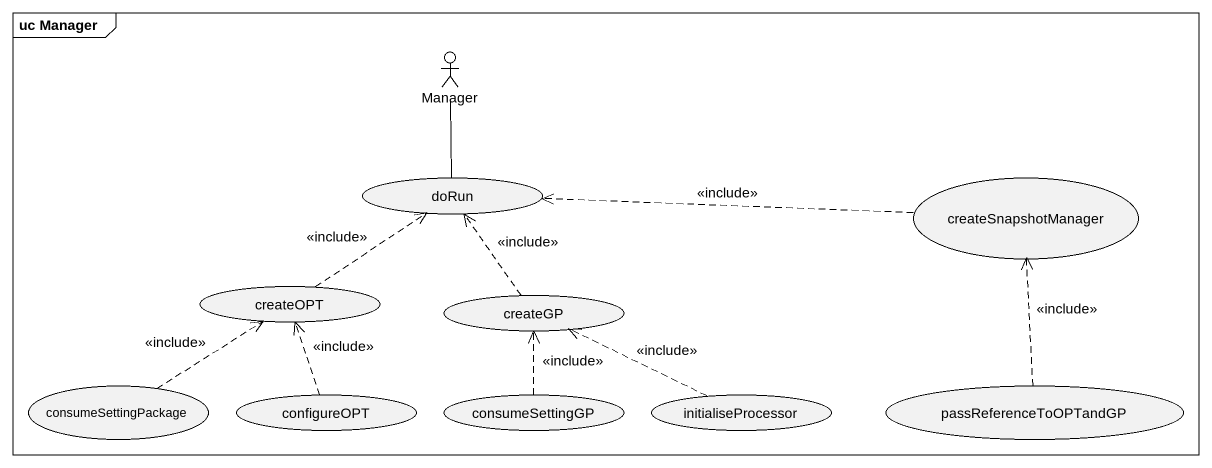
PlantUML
@startuml
mainframe uc Manager
actor Manager
usecase doRun
usecase createSnapshotManager
usecase createOPT
usecase createGP
usecase consumeSettingPackage
usecase configureOPT
usecase consumeSettingGP
usecase initialiseProcessor
usecase passReferenceToOPTandGP
Manager -- doRun
createSnapshotManager .left.> doRun : <<include>>
createOPT .up.> doRun : <<include>>
createGP .up.> doRun : <<include>>
consumeSettingPackage .up.> createOPT : <<include>>
configureOPT .up.> createOPT : <<include>>
consumeSettingGP .up.> createGP : <<include>>
initialiseProcessor .left.> createGP : <<include>>
passReferenceToOPTandGP .up.> createSnapshotManager : <<include>>
@enduml
